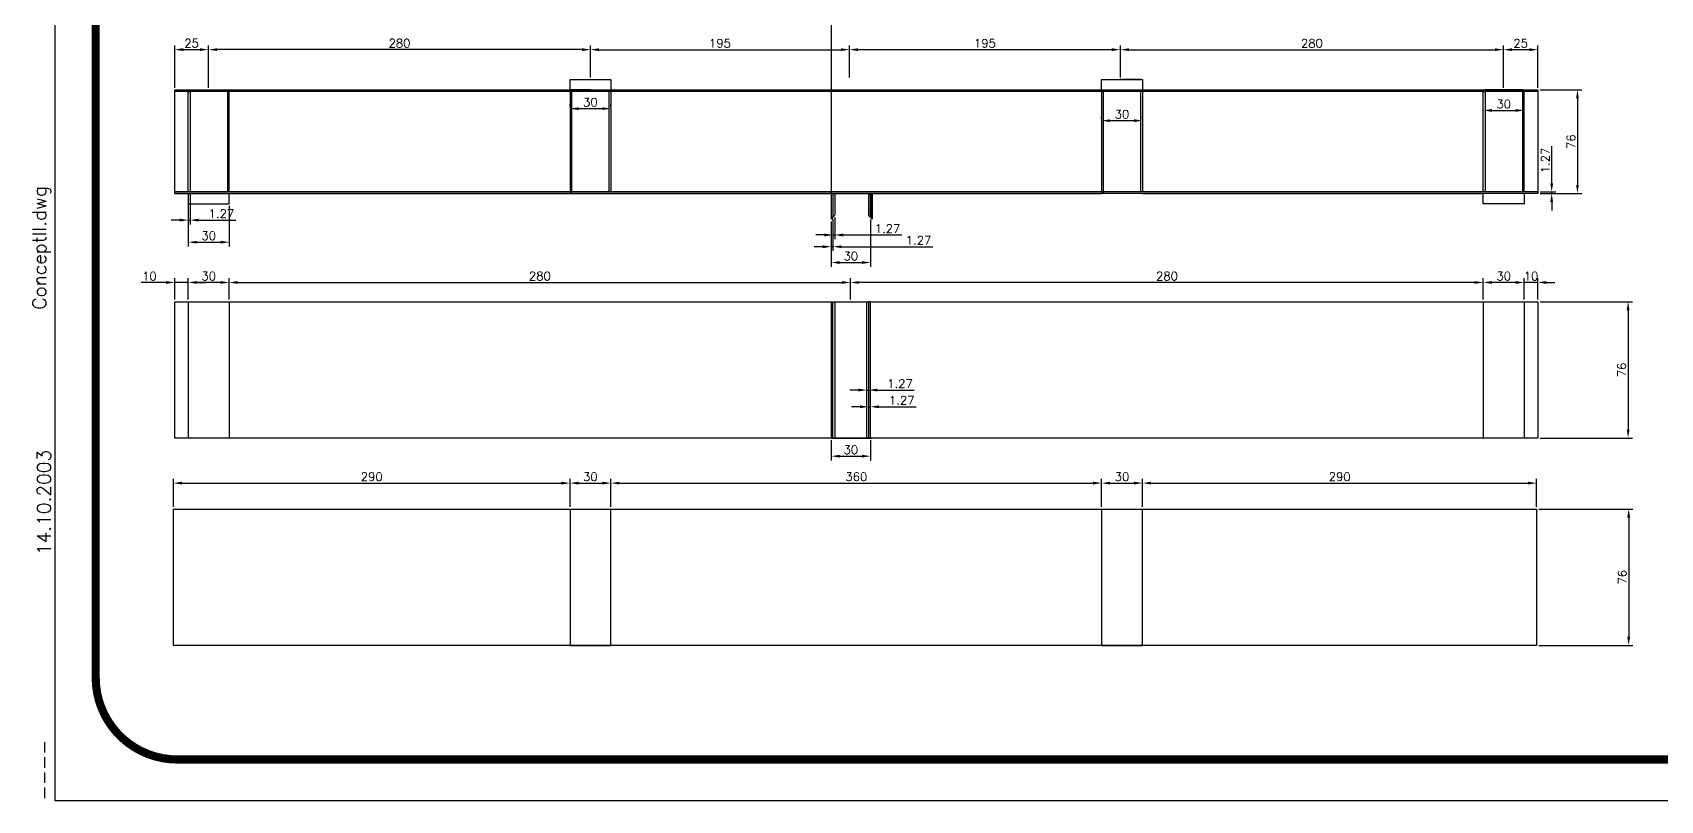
# Paper-space layout 'ISO A1' of a CAD drawing. Header units: millimetres. Extents: x -7 to 801, y 0 to 567.
# Drawn here: x -6.5 to 471.1, y 0 to 225.3 of the extents above; entities that cross this region are included whole.
import ezdxf
from ezdxf.enums import TextEntityAlignment as Align

# ---------------------------------------------------------------- set-up
doc = ezdxf.new("R2010")
doc.units = ezdxf.units.MM
doc.header["$MEASUREMENT"] = 0
doc.layers.add('Title Block', color=7, linetype='Continuous')
doc.styles.add('Roman', font='romans')
doc.styles.get("Standard").update_dxf_attribs({"font": 'simplex.shx'})
doc.dimstyles.new('ISO-25', dxfattribs={"dimtxt": 2.5, "dimasz": 2.5, "dimexe": 1.25, "dimexo": 0.625, "dimtad": 1, "dimtxsty": 'Standard', "dimcen": 2.5, "dimadec": 0, "dimazin": 0, "dimtfac": 1, "dimtmove": 0, "dimatfit": 3, "dimfxl": 1, "dimarcsym": 0})

# ---------------------------------------------------------------- blocks, each defined once
blk = doc.blocks.new('Title Block')
at = {"layer": 'Title Block'}
for p, q in [((0, 567), (0, 0)), ((0, 0), (801, 0))]:
    blk.add_line(p, q, dxfattribs=at)
at = {"layer": 'Title Block', "const_width": 2.4}
blk.add_lwpolyline([(789, 531, 0.414214), (765, 555), (36, 555, 0.414214), (12, 531), (12, 36, 0.414214), (36, 12), (765, 12, 0.414214), (789, 36)], format="xyb", close=True, dxfattribs=at)
at = {"layer": 'Title Block', "color": 0, "style": 'Roman', "flags": 8}
for tag, p in [('PROJECTNAME', (690.8, 105.93)), ('PROJECTADDRESS1', (690.8, 99.45)), ('PROJECTADDRESS2', (690.8, 92.97)), ('PROJECTADDRESS3', (690.8, 86.5))]:
    blk.add_attdef(tag, text='', height=4, dxfattribs=at).set_placement(p, align=Align.BOTTOM_LEFT)
for tag, p in [('PROJECTNAME', (711, 58.5)), ('DATE', (711, 46.5))]:
    blk.add_attdef(tag, text='', height=4, dxfattribs=at).set_placement(p, align=Align.MIDDLE_CENTER)
at = {"layer": 'Title Block', "color": 0, "style": 'Roman', "width": 0.75, "flags": 8}
blk.add_attdef('SHEETNO', text='', height=10, dxfattribs=at).set_placement((753, 48), align=Align.MIDDLE_CENTER)
at = {"layer": 'Title Block', "color": 0, "style": 'Roman'}
blk.add_attdef('SCALE', text='', height=4, dxfattribs=at).set_placement((711, 34.5), align=Align.MIDDLE_CENTER)
blk = doc.blocks.new('*D26')
at = {"color": 0, "lineweight": -2, "transparency": 16777216}
for p, q in [((435.8, 208.51), (448.04, 208.51)), ((446.79, 206.01), (446.79, 180.61)), ((435.8, 178.11), (448.04, 178.11))]:
    blk.add_line(p, q, dxfattribs=at)
at = {"color": 0, "transparency": 16777216}
for points in [[(446.37, 206.01), (447.2, 206.01), (446.79, 208.51)], [(446.37, 180.61), (447.2, 180.61), (446.79, 178.11)]]:
    blk.add_solid(points, dxfattribs=at)
at = {"layer": 'Defpoints', "color": 0, "transparency": 16777216}
for p in [(435.17, 208.51), (435.17, 178.11), (446.79, 178.11)]:
    blk.add_point(p, dxfattribs=at)
at = {"color": 0, "transparency": 16777216, "insert": (444.91, 193.31), "char_height": 2.5, "attachment_point": 5, "rotation": 90}
blk.add_mtext('76', dxfattribs=at)
blk = doc.blocks.new('*D27')
at = {"color": 0, "lineweight": -2, "transparency": 16777216}
for p, q in [((439.23, 181.12), (439.23, 192.01)), ((435.8, 178.62), (440.48, 178.62)), ((435.8, 178.11), (440.48, 178.11)), ((439.23, 178.11), (439.23, 178.62)), ((439.23, 175.61), (439.23, 173.11))]:
    blk.add_line(p, q, dxfattribs=at)
at = {"color": 0, "transparency": 16777216}
for points in [[(438.81, 181.12), (439.65, 181.12), (439.23, 178.62)], [(438.81, 175.61), (439.65, 175.61), (439.23, 178.11)]]:
    blk.add_solid(points, dxfattribs=at)
at = {"layer": 'Defpoints', "color": 0, "transparency": 16777216}
for p in [(435.17, 178.62), (435.17, 178.11), (439.23, 178.62)]:
    blk.add_point(p, dxfattribs=at)
at = {"color": 0, "transparency": 16777216, "insert": (437.36, 187.81), "char_height": 2.5, "width": 6.5726, "attachment_point": 5, "rotation": 90}
blk.add_mtext('1.27', dxfattribs=at)
blk = doc.blocks.new('*D28')
at = {"color": 0, "lineweight": -2, "transparency": 16777216}
for p, q in [((435.8, 146.34), (462.9, 146.34)), ((461.65, 143.84), (461.65, 108.84)), ((435.8, 106.34), (462.9, 106.34))]:
    blk.add_line(p, q, dxfattribs=at)
at = {"color": 0, "transparency": 16777216}
for points in [[(461.23, 143.84), (462.06, 143.84), (461.65, 146.34)], [(461.23, 108.84), (462.06, 108.84), (461.65, 106.34)]]:
    blk.add_solid(points, dxfattribs=at)
at = {"layer": 'Defpoints', "color": 0, "transparency": 16777216}
for p in [(435.17, 146.34), (435.17, 106.34), (461.65, 106.34)]:
    blk.add_point(p, dxfattribs=at)
at = {"color": 0, "transparency": 16777216, "insert": (459.77, 126.34), "char_height": 2.5, "attachment_point": 5, "rotation": 90}
blk.add_mtext('76', dxfattribs=at)
blk = doc.blocks.new('*D46')
at = {"color": 0, "lineweight": -2, "transparency": 16777216}
for p, q in [((425.07, 209.13), (425.07, 221.54)), ((432.67, 220.29), (427.57, 220.29)), ((435.17, 209.13), (435.17, 221.54))]:
    blk.add_line(p, q, dxfattribs=at)
at = {"color": 0, "transparency": 16777216}
for points in [[(427.57, 220.71), (427.57, 219.88), (425.07, 220.29)], [(432.67, 220.71), (432.67, 219.88), (435.17, 220.29)]]:
    blk.add_solid(points, dxfattribs=at)
at = {"layer": 'Defpoints', "color": 0, "transparency": 16777216}
for p in [(425.07, 220.29), (425.07, 208.51), (435.17, 208.51)]:
    blk.add_point(p, dxfattribs=at)
at = {"color": 0, "transparency": 16777216, "insert": (430.12, 222.17), "char_height": 2.5, "attachment_point": 5}
blk.add_mtext('25', dxfattribs=at)
blk = doc.blocks.new('*D47')
at = {"color": 0, "lineweight": -2, "transparency": 16777216}
for p, q in [((312.66, 212.13), (312.66, 221.54)), ((315.16, 220.29), (422.57, 220.29)), ((425.07, 212.13), (425.07, 221.54))]:
    blk.add_line(p, q, dxfattribs=at)
at = {"color": 0, "transparency": 16777216}
for points in [[(315.16, 220.71), (315.16, 219.88), (312.66, 220.29)], [(422.57, 220.71), (422.57, 219.88), (425.07, 220.29)]]:
    blk.add_solid(points, dxfattribs=at)
at = {"layer": 'Defpoints', "color": 0, "transparency": 16777216}
for p in [(425.07, 220.29), (312.66, 211.51), (425.07, 211.51)]:
    blk.add_point(p, dxfattribs=at)
at = {"color": 0, "transparency": 16777216, "insert": (368.86, 222.17), "char_height": 2.5, "attachment_point": 5}
blk.add_mtext('280', dxfattribs=at)
blk = doc.blocks.new('*D48')
at = {"color": 0, "lineweight": -2, "transparency": 16777216}
for p, q in [((233.15, 212.13), (233.15, 221.54)), ((310.16, 220.29), (235.65, 220.29)), ((312.66, 212.13), (312.66, 221.54))]:
    blk.add_line(p, q, dxfattribs=at)
at = {"color": 0, "transparency": 16777216}
for points in [[(235.65, 220.71), (235.65, 219.88), (233.15, 220.29)], [(310.16, 220.71), (310.16, 219.88), (312.66, 220.29)]]:
    blk.add_solid(points, dxfattribs=at)
at = {"layer": 'Defpoints', "color": 0, "transparency": 16777216}
for p in [(233.15, 220.29), (233.15, 211.51), (312.66, 211.51)]:
    blk.add_point(p, dxfattribs=at)
at = {"color": 0, "transparency": 16777216, "insert": (272.91, 222.17), "char_height": 2.5, "attachment_point": 5}
blk.add_mtext('195', dxfattribs=at)
blk = doc.blocks.new('*D50')
at = {"color": 0, "lineweight": -2, "transparency": 16777216}
for p, q in [((157.17, 212.13), (157.17, 221.54)), ((159.67, 220.29), (230.65, 220.29)), ((233.15, 212.13), (233.15, 221.54))]:
    blk.add_line(p, q, dxfattribs=at)
at = {"color": 0, "transparency": 16777216}
for points in [[(159.67, 220.71), (159.67, 219.88), (157.17, 220.29)], [(230.65, 220.71), (230.65, 219.88), (233.15, 220.29)]]:
    blk.add_solid(points, dxfattribs=at)
at = {"layer": 'Defpoints', "color": 0, "transparency": 16777216}
for p in [(233.15, 220.29), (157.17, 211.51), (233.15, 211.51)]:
    blk.add_point(p, dxfattribs=at)
at = {"color": 0, "transparency": 16777216, "insert": (195.16, 222.17), "char_height": 2.5, "attachment_point": 5}
blk.add_mtext('195', dxfattribs=at)
blk = doc.blocks.new('*D51')
at = {"color": 0, "lineweight": -2, "transparency": 16777216}
for p, q in [((45.11, 212.13), (45.11, 221.56)), ((154.67, 220.31), (47.61, 220.31)), ((157.17, 212.13), (157.17, 221.56))]:
    blk.add_line(p, q, dxfattribs=at)
at = {"color": 0, "transparency": 16777216}
for points in [[(47.61, 220.72), (47.61, 219.89), (45.11, 220.31)], [(154.67, 220.72), (154.67, 219.89), (157.17, 220.31)]]:
    blk.add_solid(points, dxfattribs=at)
at = {"layer": 'Defpoints', "color": 0, "transparency": 16777216}
for p in [(45.11, 220.31), (45.11, 211.51), (157.17, 211.51)]:
    blk.add_point(p, dxfattribs=at)
at = {"color": 0, "transparency": 16777216, "insert": (101.14, 222.18), "char_height": 2.5, "attachment_point": 5}
blk.add_mtext('280', dxfattribs=at)
blk = doc.blocks.new('*D52')
at = {"color": 0, "lineweight": -2, "transparency": 16777216}
for p, q in [((35.17, 209.13), (35.17, 221.56)), ((37.67, 220.31), (42.56, 220.31)), ((45.06, 209.13), (45.06, 221.56))]:
    blk.add_line(p, q, dxfattribs=at)
at = {"color": 0, "transparency": 16777216}
for points in [[(37.67, 220.72), (37.67, 219.89), (35.17, 220.31)], [(42.56, 220.72), (42.56, 219.89), (45.06, 220.31)]]:
    blk.add_solid(points, dxfattribs=at)
at = {"layer": 'Defpoints', "color": 0, "transparency": 16777216}
for p in [(45.06, 220.31), (35.17, 208.51), (45.06, 208.51)]:
    blk.add_point(p, dxfattribs=at)
at = {"color": 0, "transparency": 16777216, "insert": (40.12, 222.18), "char_height": 2.5, "attachment_point": 5}
blk.add_mtext('25', dxfattribs=at)
blk = doc.blocks.new('*D53')
at = {"color": 0, "lineweight": -2, "transparency": 16777216}
for p, q in [((39.17, 174.48), (39.17, 162.56)), ((51.17, 174.48), (51.17, 162.56)), ((41.67, 163.81), (48.67, 163.81))]:
    blk.add_line(p, q, dxfattribs=at)
at = {"color": 0, "transparency": 16777216}
for points in [[(41.67, 164.23), (41.67, 163.39), (39.17, 163.81)], [(48.67, 164.23), (48.67, 163.39), (51.17, 163.81)]]:
    blk.add_solid(points, dxfattribs=at)
at = {"layer": 'Defpoints', "color": 0, "transparency": 16777216}
for p in [(39.17, 175.11), (51.17, 175.11), (51.17, 163.81)]:
    blk.add_point(p, dxfattribs=at)
at = {"color": 0, "transparency": 16777216, "insert": (45.17, 165.69), "char_height": 2.5, "attachment_point": 5}
blk.add_mtext('30', dxfattribs=at)
blk = doc.blocks.new('*D54')
at = {"color": 0, "lineweight": -2, "transparency": 16777216}
for p, q in [((39.17, 177.99), (39.17, 169.03)), ((39.68, 177.99), (39.68, 169.03)), ((36.67, 170.28), (34.17, 170.28)), ((39.17, 170.28), (39.68, 170.28)), ((42.18, 170.28), (53.07, 170.28))]:
    blk.add_line(p, q, dxfattribs=at)
at = {"color": 0, "transparency": 16777216}
for points in [[(36.67, 170.7), (36.67, 169.86), (39.17, 170.28)], [(42.18, 170.7), (42.18, 169.86), (39.68, 170.28)]]:
    blk.add_solid(points, dxfattribs=at)
at = {"layer": 'Defpoints', "color": 0, "transparency": 16777216}
for p in [(39.17, 178.62), (39.68, 178.62), (39.68, 170.28)]:
    blk.add_point(p, dxfattribs=at)
at = {"color": 0, "transparency": 16777216, "insert": (48.88, 172.16), "char_height": 2.5, "attachment_point": 5}
blk.add_mtext('1.27', dxfattribs=at)
blk = doc.blocks.new('*D55')
at = {"color": 0, "lineweight": -2, "transparency": 16777216}
for p, q in [((151.17, 203.61), (151.17, 204.24)), ((153.67, 202.99), (160.67, 202.99)), ((163.17, 203.61), (163.17, 204.24))]:
    blk.add_line(p, q, dxfattribs=at)
at = {"color": 0, "transparency": 16777216}
for points in [[(153.67, 203.4), (153.67, 202.57), (151.17, 202.99)], [(160.67, 203.4), (160.67, 202.57), (163.17, 202.99)]]:
    blk.add_solid(points, dxfattribs=at)
at = {"layer": 'Defpoints', "color": 0, "transparency": 16777216}
for p in [(151.17, 202.99), (163.17, 202.99), (163.17, 202.99)]:
    blk.add_point(p, dxfattribs=at)
at = {"color": 0, "transparency": 16777216, "insert": (157.17, 204.86), "char_height": 2.5, "attachment_point": 5}
blk.add_mtext('30', dxfattribs=at)
blk = doc.blocks.new('*D57')
at = {"color": 0, "lineweight": -2, "transparency": 16777216}
for p, q in [((419.17, 203.09), (419.17, 203.72)), ((421.67, 202.47), (428.67, 202.47)), ((431.17, 203.09), (431.17, 203.72))]:
    blk.add_line(p, q, dxfattribs=at)
at = {"color": 0, "transparency": 16777216}
for points in [[(421.67, 202.89), (421.67, 202.05), (419.17, 202.47)], [(428.67, 202.89), (428.67, 202.05), (431.17, 202.47)]]:
    blk.add_solid(points, dxfattribs=at)
at = {"layer": 'Defpoints', "color": 0, "transparency": 16777216}
for p in [(419.17, 202.47), (431.17, 202.47), (431.17, 202.47)]:
    blk.add_point(p, dxfattribs=at)
at = {"color": 0, "transparency": 16777216, "insert": (425.17, 204.34), "char_height": 2.5, "attachment_point": 5}
blk.add_mtext('30', dxfattribs=at)
blk = doc.blocks.new('*D58')
at = {"color": 0, "lineweight": -2, "transparency": 16777216}
for p, q in [((307.17, 200.09), (307.17, 200.72)), ((319.17, 200.09), (319.17, 200.72)), ((309.67, 199.47), (316.67, 199.47))]:
    blk.add_line(p, q, dxfattribs=at)
at = {"color": 0, "transparency": 16777216}
for points in [[(309.67, 199.88), (309.67, 199.05), (307.17, 199.47)], [(316.67, 199.88), (316.67, 199.05), (319.17, 199.47)]]:
    blk.add_solid(points, dxfattribs=at)
at = {"layer": 'Defpoints', "color": 0, "transparency": 16777216}
for p in [(307.17, 199.47), (319.17, 199.47), (319.17, 199.47)]:
    blk.add_point(p, dxfattribs=at)
at = {"color": 0, "transparency": 16777216, "insert": (313.17, 201.34), "char_height": 2.5, "attachment_point": 5}
blk.add_mtext('30', dxfattribs=at)
blk = doc.blocks.new('*D59')
at = {"color": 0, "lineweight": -2, "transparency": 16777216}
for p, q in [((34.81, 86.14), (34.81, 94.36)), ((37.31, 93.11), (148.67, 93.11)), ((151.17, 86.14), (151.17, 94.36))]:
    blk.add_line(p, q, dxfattribs=at)
at = {"color": 0, "transparency": 16777216}
for points in [[(37.31, 93.53), (37.31, 92.7), (34.81, 93.11)], [(148.67, 93.53), (148.67, 92.7), (151.17, 93.11)]]:
    blk.add_solid(points, dxfattribs=at)
at = {"layer": 'Defpoints', "color": 0, "transparency": 16777216}
for p in [(151.17, 93.11), (34.81, 85.51), (151.17, 85.51)]:
    blk.add_point(p, dxfattribs=at)
at = {"color": 0, "transparency": 16777216, "insert": (92.99, 94.99), "char_height": 2.5, "attachment_point": 5}
blk.add_mtext('290', dxfattribs=at)
blk = doc.blocks.new('*D61')
at = {"color": 0, "lineweight": -2, "transparency": 16777216}
for p, q in [((151.17, 86.14), (151.17, 94.36)), ((153.67, 93.11), (160.67, 93.11)), ((163.17, 86.14), (163.17, 94.36))]:
    blk.add_line(p, q, dxfattribs=at)
at = {"color": 0, "transparency": 16777216}
for points in [[(153.67, 93.53), (153.67, 92.7), (151.17, 93.11)], [(160.67, 93.53), (160.67, 92.7), (163.17, 93.11)]]:
    blk.add_solid(points, dxfattribs=at)
at = {"layer": 'Defpoints', "color": 0, "transparency": 16777216}
for p in [(163.17, 93.11), (151.17, 85.51), (163.17, 85.51)]:
    blk.add_point(p, dxfattribs=at)
at = {"color": 0, "transparency": 16777216, "insert": (157.17, 94.99), "char_height": 2.5, "attachment_point": 5}
blk.add_mtext('30', dxfattribs=at)
blk = doc.blocks.new('*D62')
at = {"color": 0, "lineweight": -2, "transparency": 16777216}
for p, q in [((163.17, 86.14), (163.17, 94.36)), ((165.67, 93.11), (304.67, 93.11)), ((307.17, 86.14), (307.17, 94.36))]:
    blk.add_line(p, q, dxfattribs=at)
at = {"color": 0, "transparency": 16777216}
for points in [[(165.67, 93.53), (165.67, 92.7), (163.17, 93.11)], [(304.67, 93.53), (304.67, 92.7), (307.17, 93.11)]]:
    blk.add_solid(points, dxfattribs=at)
at = {"layer": 'Defpoints', "color": 0, "transparency": 16777216}
for p in [(307.17, 93.11), (163.17, 85.51), (307.17, 85.51)]:
    blk.add_point(p, dxfattribs=at)
at = {"color": 0, "transparency": 16777216, "insert": (235.17, 94.99), "char_height": 2.5, "attachment_point": 5}
blk.add_mtext('360', dxfattribs=at)
blk = doc.blocks.new('*D63')
at = {"color": 0, "lineweight": -2, "transparency": 16777216}
for p, q in [((307.17, 86.14), (307.17, 94.36)), ((309.67, 93.11), (316.67, 93.11)), ((319.17, 86.14), (319.17, 94.36))]:
    blk.add_line(p, q, dxfattribs=at)
at = {"color": 0, "transparency": 16777216}
for points in [[(309.67, 93.53), (309.67, 92.7), (307.17, 93.11)], [(316.67, 93.53), (316.67, 92.7), (319.17, 93.11)]]:
    blk.add_solid(points, dxfattribs=at)
at = {"layer": 'Defpoints', "color": 0, "transparency": 16777216}
for p in [(319.17, 93.11), (307.17, 85.51), (319.17, 85.51)]:
    blk.add_point(p, dxfattribs=at)
at = {"color": 0, "transparency": 16777216, "insert": (313.17, 94.99), "char_height": 2.5, "attachment_point": 5}
blk.add_mtext('30', dxfattribs=at)
blk = doc.blocks.new('*D64')
at = {"color": 0, "lineweight": -2, "transparency": 16777216}
for p, q in [((319.17, 86.14), (319.17, 94.36)), ((321.67, 93.11), (432.31, 93.11)), ((434.81, 86.14), (434.81, 94.36))]:
    blk.add_line(p, q, dxfattribs=at)
at = {"color": 0, "transparency": 16777216}
for points in [[(321.67, 93.53), (321.67, 92.7), (319.17, 93.11)], [(432.31, 93.53), (432.31, 92.7), (434.81, 93.11)]]:
    blk.add_solid(points, dxfattribs=at)
at = {"layer": 'Defpoints', "color": 0, "transparency": 16777216}
for p in [(434.81, 93.11), (319.17, 85.51), (434.81, 85.51)]:
    blk.add_point(p, dxfattribs=at)
at = {"color": 0, "transparency": 16777216, "insert": (376.99, 94.99), "char_height": 2.5, "attachment_point": 5}
blk.add_mtext('290', dxfattribs=at)
blk = doc.blocks.new('*D65')
at = {"color": 0, "lineweight": -2, "transparency": 16777216}
for p, q in [((435.43, 85.51), (463.07, 85.51)), ((461.82, 83.01), (461.82, 48.01)), ((435.43, 45.51), (463.07, 45.51))]:
    blk.add_line(p, q, dxfattribs=at)
at = {"color": 0, "transparency": 16777216}
for points in [[(461.4, 83.01), (462.23, 83.01), (461.82, 85.51)], [(461.4, 48.01), (462.23, 48.01), (461.82, 45.51)]]:
    blk.add_solid(points, dxfattribs=at)
at = {"layer": 'Defpoints', "color": 0, "transparency": 16777216}
for p in [(434.81, 85.51), (434.81, 45.51), (461.82, 45.51)]:
    blk.add_point(p, dxfattribs=at)
at = {"color": 0, "transparency": 16777216, "insert": (459.94, 65.51), "char_height": 2.5, "attachment_point": 5, "rotation": 90}
blk.add_mtext('76', dxfattribs=at)
blk = doc.blocks.new('*D66')
at = {"color": 0, "lineweight": -2, "transparency": 16777216}
for p, q in [((431.17, 146.96), (431.17, 153.24)), ((435.17, 146.96), (435.17, 153.24)), ((428.67, 151.99), (426.17, 151.99)), ((435.17, 151.99), (431.17, 151.99)), ((437.67, 151.99), (440.17, 151.99))]:
    blk.add_line(p, q, dxfattribs=at)
at = {"color": 0, "transparency": 16777216}
for points in [[(428.67, 152.4), (428.67, 151.57), (431.17, 151.99)], [(437.67, 152.4), (437.67, 151.57), (435.17, 151.99)]]:
    blk.add_solid(points, dxfattribs=at)
at = {"layer": 'Defpoints', "color": 0, "transparency": 16777216}
for p in [(431.17, 151.99), (431.17, 146.34), (435.17, 146.34)]:
    blk.add_point(p, dxfattribs=at)
at = {"color": 0, "transparency": 16777216, "insert": (433.17, 153.86), "char_height": 2.5, "attachment_point": 5}
blk.add_mtext('10', dxfattribs=at)
blk = doc.blocks.new('*D67')
at = {"color": 0, "lineweight": -2, "transparency": 16777216}
for p, q in [((419.17, 146.96), (419.17, 153.24)), ((431.17, 146.96), (431.17, 153.24)), ((428.67, 151.99), (421.67, 151.99))]:
    blk.add_line(p, q, dxfattribs=at)
at = {"color": 0, "transparency": 16777216}
for points in [[(421.67, 152.4), (421.67, 151.57), (419.17, 151.99)], [(428.67, 152.4), (428.67, 151.57), (431.17, 151.99)]]:
    blk.add_solid(points, dxfattribs=at)
at = {"layer": 'Defpoints', "color": 0, "transparency": 16777216}
for p in [(419.17, 151.99), (419.17, 146.34), (431.17, 146.34)]:
    blk.add_point(p, dxfattribs=at)
at = {"color": 0, "transparency": 16777216, "insert": (425.17, 153.86), "char_height": 2.5, "attachment_point": 5}
blk.add_mtext('30', dxfattribs=at)
blk = doc.blocks.new('*D71')
at = {"color": 0, "lineweight": -2, "transparency": 16777216}
for p, q in [((39.17, 146.96), (39.17, 153.24)), ((51.17, 146.96), (51.17, 153.24)), ((48.67, 151.99), (41.67, 151.99))]:
    blk.add_line(p, q, dxfattribs=at)
at = {"color": 0, "transparency": 16777216}
for points in [[(41.67, 152.4), (41.67, 151.57), (39.17, 151.99)], [(48.67, 152.4), (48.67, 151.57), (51.17, 151.99)]]:
    blk.add_solid(points, dxfattribs=at)
at = {"layer": 'Defpoints', "color": 0, "transparency": 16777216}
for p in [(39.17, 151.99), (39.17, 146.34), (51.17, 146.34)]:
    blk.add_point(p, dxfattribs=at)
at = {"color": 0, "transparency": 16777216, "insert": (45.17, 153.86), "char_height": 2.5, "attachment_point": 5}
blk.add_mtext('30', dxfattribs=at)
blk = doc.blocks.new('*D72')
at = {"color": 0, "lineweight": -2, "transparency": 16777216}
for p, q in [((35.17, 146.96), (35.17, 153.24)), ((39.17, 146.96), (39.17, 153.24)), ((32.67, 151.99), (25.35, 151.99)), ((39.17, 151.99), (35.17, 151.99)), ((41.67, 151.99), (44.17, 151.99))]:
    blk.add_line(p, q, dxfattribs=at)
at = {"color": 0, "transparency": 16777216}
for points in [[(32.67, 152.4), (32.67, 151.57), (35.17, 151.99)], [(41.67, 152.4), (41.67, 151.57), (39.17, 151.99)]]:
    blk.add_solid(points, dxfattribs=at)
at = {"layer": 'Defpoints', "color": 0, "transparency": 16777216}
for p in [(35.17, 151.99), (35.17, 146.34), (39.17, 146.34)]:
    blk.add_point(p, dxfattribs=at)
at = {"color": 0, "transparency": 16777216, "insert": (27.76, 153.86), "char_height": 2.5, "attachment_point": 5}
blk.add_mtext('10', dxfattribs=at)
blk = doc.blocks.new('*D74')
at = {"color": 0, "lineweight": -2, "transparency": 16777216}
for p, q in [((227.82, 169.9), (227.82, 156.59)), ((239.31, 170.43), (239.31, 156.59)), ((230.32, 157.84), (236.81, 157.84))]:
    blk.add_line(p, q, dxfattribs=at)
at = {"color": 0, "transparency": 16777216}
for points in [[(230.32, 158.26), (230.32, 157.42), (227.82, 157.84)], [(236.81, 158.26), (236.81, 157.42), (239.31, 157.84)]]:
    blk.add_solid(points, dxfattribs=at)
at = {"layer": 'Defpoints', "color": 0, "transparency": 16777216}
for p in [(227.82, 170.52), (239.31, 171.05), (239.31, 157.84)]:
    blk.add_point(p, dxfattribs=at)
at = {"color": 0, "transparency": 16777216, "insert": (233.57, 159.72), "char_height": 2.5, "attachment_point": 5}
blk.add_mtext('30', dxfattribs=at)
blk = doc.blocks.new('*D75')
at = {"color": 0, "lineweight": -2, "transparency": 16777216}
for p, q in [((227.82, 169.9), (227.82, 161.22)), ((228.33, 170.62), (228.33, 161.22)), ((225.32, 162.47), (222.82, 162.47)), ((227.82, 162.47), (228.33, 162.47)), ((230.83, 162.47), (257.62, 162.47))]:
    blk.add_line(p, q, dxfattribs=at)
at = {"color": 0, "transparency": 16777216}
for points in [[(225.32, 162.89), (225.32, 162.06), (227.82, 162.47)], [(230.83, 162.89), (230.83, 162.06), (228.33, 162.47)]]:
    blk.add_solid(points, dxfattribs=at)
at = {"layer": 'Defpoints', "color": 0, "transparency": 16777216}
for p in [(227.82, 170.52), (228.33, 171.25), (228.33, 162.47)]:
    blk.add_point(p, dxfattribs=at)
at = {"color": 0, "transparency": 16777216, "insert": (253.43, 164.35), "char_height": 2.5, "attachment_point": 5}
blk.add_mtext('1.27', dxfattribs=at)
blk = doc.blocks.new('*D76')
at = {"color": 0, "lineweight": -2, "transparency": 16777216}
for p, q in [((228.33, 170.62), (228.33, 164.67)), ((228.84, 171.12), (228.84, 164.67)), ((225.83, 165.92), (223.33, 165.92)), ((228.33, 165.92), (228.84, 165.92)), ((231.34, 165.92), (248.53, 165.92))]:
    blk.add_line(p, q, dxfattribs=at)
at = {"color": 0, "transparency": 16777216}
for points in [[(225.83, 166.34), (225.83, 165.5), (228.33, 165.92)], [(231.34, 166.34), (231.34, 165.5), (228.84, 165.92)]]:
    blk.add_solid(points, dxfattribs=at)
at = {"layer": 'Defpoints', "color": 0, "transparency": 16777216}
for p in [(228.33, 171.25), (228.84, 171.75), (228.84, 165.92)]:
    blk.add_point(p, dxfattribs=at)
at = {"color": 0, "transparency": 16777216, "insert": (244.34, 167.79), "char_height": 2.5, "attachment_point": 5}
blk.add_mtext('1.27', dxfattribs=at)
blk = doc.blocks.new('*D77')
at = {"color": 0, "lineweight": -2, "transparency": 16777216}
for p, q in [((235.8, 120.42), (233.3, 120.42)), ((238.3, 121.04), (238.3, 121.67)), ((238.3, 120.42), (238.81, 120.42)), ((238.81, 121.04), (238.81, 121.67)), ((241.31, 120.42), (252.2, 120.42))]:
    blk.add_line(p, q, dxfattribs=at)
at = {"color": 0, "transparency": 16777216}
for points in [[(235.8, 120.83), (235.8, 120), (238.3, 120.42)], [(241.31, 120.83), (241.31, 120), (238.81, 120.42)]]:
    blk.add_solid(points, dxfattribs=at)
at = {"layer": 'Defpoints', "color": 0, "transparency": 16777216}
for p in [(238.3, 120.42), (238.81, 120.42), (238.81, 120.42)]:
    blk.add_point(p, dxfattribs=at)
at = {"color": 0, "transparency": 16777216, "insert": (248, 122.29), "char_height": 2.5, "attachment_point": 5}
blk.add_mtext('1.27', dxfattribs=at)
blk = doc.blocks.new('*D79')
at = {"color": 0, "lineweight": -2, "transparency": 16777216}
for p, q in [((236.31, 115.51), (233.81, 115.51)), ((238.81, 116.13), (238.81, 116.76)), ((238.81, 115.51), (239.31, 115.51)), ((239.31, 116.13), (239.31, 116.76)), ((241.81, 115.51), (252.71, 115.51))]:
    blk.add_line(p, q, dxfattribs=at)
at = {"color": 0, "transparency": 16777216}
for points in [[(236.31, 115.92), (236.31, 115.09), (238.81, 115.51)], [(241.81, 115.92), (241.81, 115.09), (239.31, 115.51)]]:
    blk.add_solid(points, dxfattribs=at)
at = {"layer": 'Defpoints', "color": 0, "transparency": 16777216}
for p in [(238.81, 115.51), (239.31, 115.51), (239.31, 115.51)]:
    blk.add_point(p, dxfattribs=at)
at = {"color": 0, "transparency": 16777216, "insert": (248.51, 117.38), "char_height": 2.5, "attachment_point": 5}
blk.add_mtext('1.27', dxfattribs=at)
blk = doc.blocks.new('*D80')
at = {"color": 0, "lineweight": -2, "transparency": 16777216}
for p, q in [((227.82, 105.71), (227.82, 99.76)), ((239.31, 105.71), (239.31, 99.76)), ((230.32, 101.01), (236.81, 101.01))]:
    blk.add_line(p, q, dxfattribs=at)
at = {"color": 0, "transparency": 16777216}
for points in [[(230.32, 101.43), (230.32, 100.59), (227.82, 101.01)], [(236.81, 101.43), (236.81, 100.59), (239.31, 101.01)]]:
    blk.add_solid(points, dxfattribs=at)
at = {"layer": 'Defpoints', "color": 0, "transparency": 16777216}
for p in [(227.82, 106.34), (239.31, 106.34), (239.31, 101.01)]:
    blk.add_point(p, dxfattribs=at)
at = {"color": 0, "transparency": 16777216, "insert": (233.57, 102.89), "char_height": 2.5, "attachment_point": 5}
blk.add_mtext('30', dxfattribs=at)
blk = doc.blocks.new('*D83')
at = {"color": 0, "lineweight": -2, "transparency": 16777216}
for p, q in [((51.17, 146.96), (51.17, 153.24)), ((233.47, 146.96), (233.47, 153.24)), ((53.67, 151.99), (230.97, 151.99))]:
    blk.add_line(p, q, dxfattribs=at)
at = {"color": 0, "transparency": 16777216}
for points in [[(53.67, 152.4), (53.67, 151.57), (51.17, 151.99)], [(230.97, 152.4), (230.97, 151.57), (233.47, 151.99)]]:
    blk.add_solid(points, dxfattribs=at)
at = {"layer": 'Defpoints', "color": 0, "transparency": 16777216}
for p in [(233.47, 151.99), (51.17, 146.34), (233.47, 146.34)]:
    blk.add_point(p, dxfattribs=at)
at = {"color": 0, "transparency": 16777216, "insert": (142.32, 153.86), "char_height": 2.5, "attachment_point": 5}
blk.add_mtext('280', dxfattribs=at)
blk = doc.blocks.new('*D84')
at = {"color": 0, "lineweight": -2, "transparency": 16777216}
for p, q in [((233.47, 146.96), (233.47, 153.24)), ((419.17, 146.96), (419.17, 153.24)), ((416.67, 151.99), (235.97, 151.99))]:
    blk.add_line(p, q, dxfattribs=at)
at = {"color": 0, "transparency": 16777216}
for points in [[(235.97, 152.4), (235.97, 151.57), (233.47, 151.99)], [(416.67, 152.4), (416.67, 151.57), (419.17, 151.99)]]:
    blk.add_solid(points, dxfattribs=at)
at = {"layer": 'Defpoints', "color": 0, "transparency": 16777216}
for p in [(233.47, 151.99), (233.47, 146.34), (419.17, 146.34)]:
    blk.add_point(p, dxfattribs=at)
at = {"color": 0, "transparency": 16777216, "insert": (326.32, 153.86), "char_height": 2.5, "attachment_point": 5}
blk.add_mtext('280', dxfattribs=at)

psp = doc.layouts.new('ISO A1')

# ---------------------------------------------------------------- linework, layer by layer
for p, q in [((227.822, 237.828), (227.822, 178.107)), ((151.171, 208.507), (151.171, 211.507)), ((151.171, 211.507), (163.171, 211.507)), ((151.171, 211.507), (157.171, 211.507)), ((163.171, 211.507), (163.171, 208.507)), ((307.171, 208.507), (307.171, 211.507)), ((307.171, 211.507), (319.171, 211.507)), ((318.663, 211.507), (312.663, 211.507)), ((319.171, 211.507), (319.171, 208.507)), ((35.171, 208.507), (435.171, 208.507)), ((35.171, 178.107), (35.171, 208.507)), ((435.171, 207.999), (35.171, 207.999)), ((39.171, 208.507), (51.171, 208.507)), ((39.171, 178.615), (39.171, 207.999)), ((39.171, 207.999), (39.679, 207.999)), ((39.679, 207.999), (39.679, 178.615)), ((51.171, 207.999), (50.663, 207.999)), ((50.663, 207.999), (50.663, 178.615)), ((51.171, 178.615), (51.171, 207.999)), ((157.171, 208.507), (151.171, 208.507)), ((151.171, 208.507), (163.171, 208.507)), ((151.171, 207.999), (151.171, 178.615)), ((151.679, 178.615), (151.679, 207.999)), ((162.663, 178.615), (162.663, 207.999)), ((163.171, 208.507), (307.171, 208.507)), ((163.171, 207.999), (163.171, 178.615)), ((307.171, 208.507), (319.171, 208.507)), ((307.171, 207.999), (307.171, 178.615)), ((307.679, 178.615), (307.679, 207.999)), ((318.663, 178.615), (318.663, 207.999)), ((319.171, 207.999), (319.171, 178.615)), ((419.171, 208.507), (431.171, 208.507)), ((419.171, 178.615), (419.171, 207.999)), ((419.171, 207.999), (419.679, 207.999)), ((430.663, 208.507), (419.679, 208.507)), ((419.679, 207.999), (419.679, 178.615)), ((431.171, 207.999), (430.663, 207.999)), ((430.663, 207.999), (430.663, 178.615)), ((431.171, 178.615), (431.171, 207.999)), ((435.171, 208.507), (435.171, 178.107)), ((435.171, 208.507), (435.171, 207.999)), ((435.171, 178.615), (35.171, 178.615)), ((435.171, 178.107), (35.171, 178.107)), ((35.171, 178.107), (39.171, 178.107)), ((35.171, 178.107), (235.171, 178.107)), ((35.171, 178.107), (39.171, 178.107)), ((39.171, 178.107), (39.171, 176.607)), ((51.171, 175.107), (51.171, 178.107)), ((51.171, 178.107), (157.171, 178.107)), ((51.171, 178.107), (151.171, 178.107)), ((151.171, 178.615), (151.679, 178.615)), ((163.171, 178.615), (162.663, 178.615)), ((163.171, 178.107), (307.171, 178.107)), ((227.822, 178.107), (228.33, 178.107)), ((227.822, 178.107), (227.822, 170.522)), ((227.822, 178.107), (239.822, 178.107)), ((228.33, 178.107), (228.838, 178.107)), ((228.33, 178.107), (228.33, 171.249)), ((228.838, 178.107), (228.838, 171.746)), ((235.171, 178.107), (229.171, 178.107)), ((239.314, 178.107), (238.806, 178.107)), ((238.806, 178.107), (238.806, 171.628)), ((239.822, 178.107), (239.314, 178.107)), ((239.314, 178.107), (239.314, 171.053)), ((239.314, 171.053), (239.314, 178.107)), ((239.822, 178.107), (239.822, 170.594)), ((239.822, 170.594), (239.822, 178.107)), ((307.171, 178.615), (307.679, 178.615)), ((319.171, 178.615), (318.663, 178.615)), ((319.171, 178.107), (419.171, 178.107)), ((419.171, 175.107), (419.171, 178.107)), ((431.171, 178.107), (430.663, 178.107)), ((435.171, 178.107), (431.171, 178.107)), ((431.171, 178.107), (431.171, 175.107)), ((435.171, 178.107), (435.171, 178.615)), ((39.171, 176.607), (39.171, 175.107)), ((39.171, 175.107), (51.171, 175.107)), ((431.171, 175.107), (419.171, 175.107)), ((227.966, 170.655), (227.822, 170.522)), ((228.051, 170.862), (227.966, 170.655)), ((228.163, 170.983), (228.051, 170.862)), ((228.226, 171.177), (228.163, 170.983)), ((228.33, 171.249), (228.226, 171.177)), ((228.472, 171.341), (228.33, 171.249)), ((228.568, 171.479), (228.472, 171.341)), ((228.691, 171.566), (228.568, 171.479)), ((228.749, 171.71), (228.691, 171.566)), ((228.838, 171.746), (228.749, 171.71)), ((238.806, 171.628), (238.956, 171.432)), ((238.956, 171.432), (239.164, 171.302)), ((239.164, 171.302), (239.314, 171.053)), ((239.314, 171.053), (239.568, 170.968)), ((239.568, 170.968), (239.67, 170.797)), ((239.67, 170.797), (239.822, 170.594)), ((35.171, 106.338), (35.171, 146.338)), ((35.171, 146.338), (435.171, 146.338)), ((39.171, 146.338), (39.171, 106.338)), ((51.171, 146.338), (51.171, 106.338)), ((227.822, 146.338), (227.822, 106.338)), ((228.33, 106.338), (228.33, 146.338)), ((228.33, 146.338), (228.838, 146.338)), ((228.838, 146.338), (228.838, 106.338)), ((238.298, 106.338), (238.298, 146.338)), ((239.314, 146.338), (238.806, 146.338)), ((238.806, 146.338), (238.806, 106.338)), ((239.314, 106.338), (239.314, 146.338)), ((419.171, 146.338), (419.171, 106.338)), ((431.171, 146.338), (431.171, 106.338)), ((435.171, 146.338), (435.171, 106.338)), ((435.171, 106.338), (35.171, 106.338)), ((227.822, 106.338), (228.33, 106.338)), ((227.822, 106.338), (239.822, 106.338)), ((238.806, 106.338), (238.298, 106.338)), ((239.822, 106.338), (239.314, 106.338)), ((34.805, 45.511), (34.805, 85.511)), ((34.805, 85.511), (434.805, 85.511)), ((151.171, 85.511), (151.171, 45.511)), ((163.171, 45.511), (163.171, 85.511)), ((307.171, 85.511), (307.171, 45.511)), ((319.171, 45.511), (319.171, 85.511)), ((434.805, 85.511), (434.805, 45.511)), ((434.805, 45.511), (34.805, 45.511)), ((151.171, 45.511), (163.171, 45.511)), ((307.171, 45.511), (319.171, 45.511))]:
    psp.add_line(p, q)

# ---------------------------------------------------------------- block references
at = {"layer": 'Title Block'}
psp.add_blockref('Title Block', (0, 0), dxfattribs=at)

# ---------------------------------------------------------------- texts
at = {"layer": 'Title Block', "color": 0, "char_height": 4, "attachment_point": 7, "rotation": 90, "style": 'Roman'}
for s, insert, width in [('ConceptII.dwg', (-1.2, 144), 186.86724), ('14.10.2003', (-1.2, 72), 54.14329), ('----', (-1.2, 0), 63.52849)]:
    psp.add_mtext(s, dxfattribs=dict(at, insert=insert, width=width))

# ---------------------------------------------------------------- dimensions: what is measured, and where the dimension line sits
for base, p1, p2, text, picture, middle in [((45.06, 220.306), (35.171, 208.507), (45.06, 208.507), '25', '*D52', (40.115, 222.181)), ((45.105, 220.306), (157.171, 211.507), (45.105, 211.507), '280', '*D51', (101.138, 222.181)), ((233.148, 220.292), (157.171, 211.507), (233.148, 211.507), '195', '*D50', (195.159, 222.167)), ((233.148, 220.292), (312.663, 211.507), (233.148, 211.507), '195', '*D48', (272.905, 222.167)), ((425.067, 220.292), (312.663, 211.507), (425.067, 211.507), '280', '*D47', (368.865, 222.167)), ((425.067, 220.292), (435.171, 208.507), (425.067, 208.507), '25', '*D46', (430.119, 222.167)), ((163.171, 202.988), (151.171, 202.988), (163.171, 202.988), '30', '*D55', (157.171, 204.863)), ((319.171, 199.466), (307.171, 199.466), (319.171, 199.466), '30', '*D58', (313.171, 201.341)), ((51.171, 163.811), (39.171, 175.107), (51.171, 175.107), '30', '*D53', (45.171, 165.686)), ((239.314, 157.84), (227.822, 170.522), (239.314, 171.053), '30', '*D74', (233.568, 159.715)), ((35.171, 151.985), (39.171, 146.338), (35.171, 146.338), '10', '*D72', (27.76, 153.86)), ((39.171, 151.985), (51.171, 146.338), (39.171, 146.338), '30', '*D71', (45.171, 153.86)), ((233.472, 151.985), (51.171, 146.338), (233.472, 146.338), '280', '*D83', (142.321, 153.86)), ((233.472, 151.985), (419.171, 146.338), (233.472, 146.338), '280', '*D84', (326.321, 153.86)), ((419.171, 151.985), (431.171, 146.338), (419.171, 146.338), '30', '*D67', (425.171, 153.86)), ((239.314, 115.507), (238.806, 115.507), (239.314, 115.507), '1.27', '*D79', (248.511, 117.382)), ((239.314, 101.011), (227.822, 106.338), (239.314, 106.338), '30', '*D80', (233.568, 102.886)), ((151.171, 93.115), (34.805, 85.511), (151.171, 85.511), '290', '*D59', (92.988, 94.99)), ((163.171, 93.115), (151.171, 85.511), (163.171, 85.511), '30', '*D61', (157.171, 94.99)), ((307.171, 93.115), (163.171, 85.511), (307.171, 85.511), '360', '*D62', (235.171, 94.99)), ((319.171, 93.115), (307.171, 85.511), (319.171, 85.511), '30', '*D63', (313.171, 94.99)), ((434.805, 93.115), (319.171, 85.511), (434.805, 85.511), '290', '*D64', (376.988, 94.99))]:
    dim = psp.add_linear_dim(base=base, p1=p1, p2=p2, text=text, dimstyle='ISO-25')
    dim.commit()
    dim.dimension.update_dxf_attribs({"geometry": picture, "text_midpoint": middle})
for base, p1, p2, angle, text, picture, middle in [((431.171, 202.468), (419.171, 202.468), (431.171, 202.468), 180, '30', '*D57', (425.171, 204.343)), ((446.788, 178.107), (435.171, 208.507), (435.171, 178.107), 90, '76', '*D26', (444.913, 193.307)), ((439.232, 178.615), (435.171, 178.107), (435.171, 178.615), 90, '1.27', '*D27', (437.357, 187.812)), ((461.648, 106.338), (435.171, 146.338), (435.171, 106.338), 90, '76', '*D28', (459.773, 126.338)), ((238.806, 120.418), (238.298, 120.418), (238.806, 120.418), 180, '1.27', '*D77', (248.003, 122.293)), ((461.815, 45.511), (434.805, 85.511), (434.805, 45.511), 90, '76', '*D65', (459.94, 65.511))]:
    dim = psp.add_linear_dim(base=base, p1=p1, p2=p2, angle=angle, text=text, dimstyle='ISO-25')
    dim.commit()
    dim.dimension.update_dxf_attribs({"geometry": picture, "text_midpoint": middle})
dim = psp.add_linear_dim(base=(39.679, 170.28), p1=(39.171, 178.615), p2=(39.679, 178.615), angle=180, text='1.27', dimstyle='ISO-25')
dim.commit()
dim.dimension.update_dxf_attribs({"geometry": '*D54', "text_midpoint": (48.875, 170.28), "dimtype": 160})
for base, p1, p2, text, picture, middle in [((228.33, 162.474), (227.822, 170.522), (228.33, 171.249), '1.27', '*D75', (253.425, 162.474)), ((228.838, 165.919), (228.33, 171.249), (228.838, 171.746), '1.27', '*D76', (244.336, 165.919)), ((431.171, 151.985), (435.171, 146.338), (431.171, 146.338), '10', '*D66', (433.171, 151.985))]:
    dim = psp.add_linear_dim(base=base, p1=p1, p2=p2, text=text, dimstyle='ISO-25')
    dim.commit()
    dim.dimension.update_dxf_attribs({"geometry": picture, "text_midpoint": middle, "dimtype": 160})

doc.saveas('drawing.dxf')
